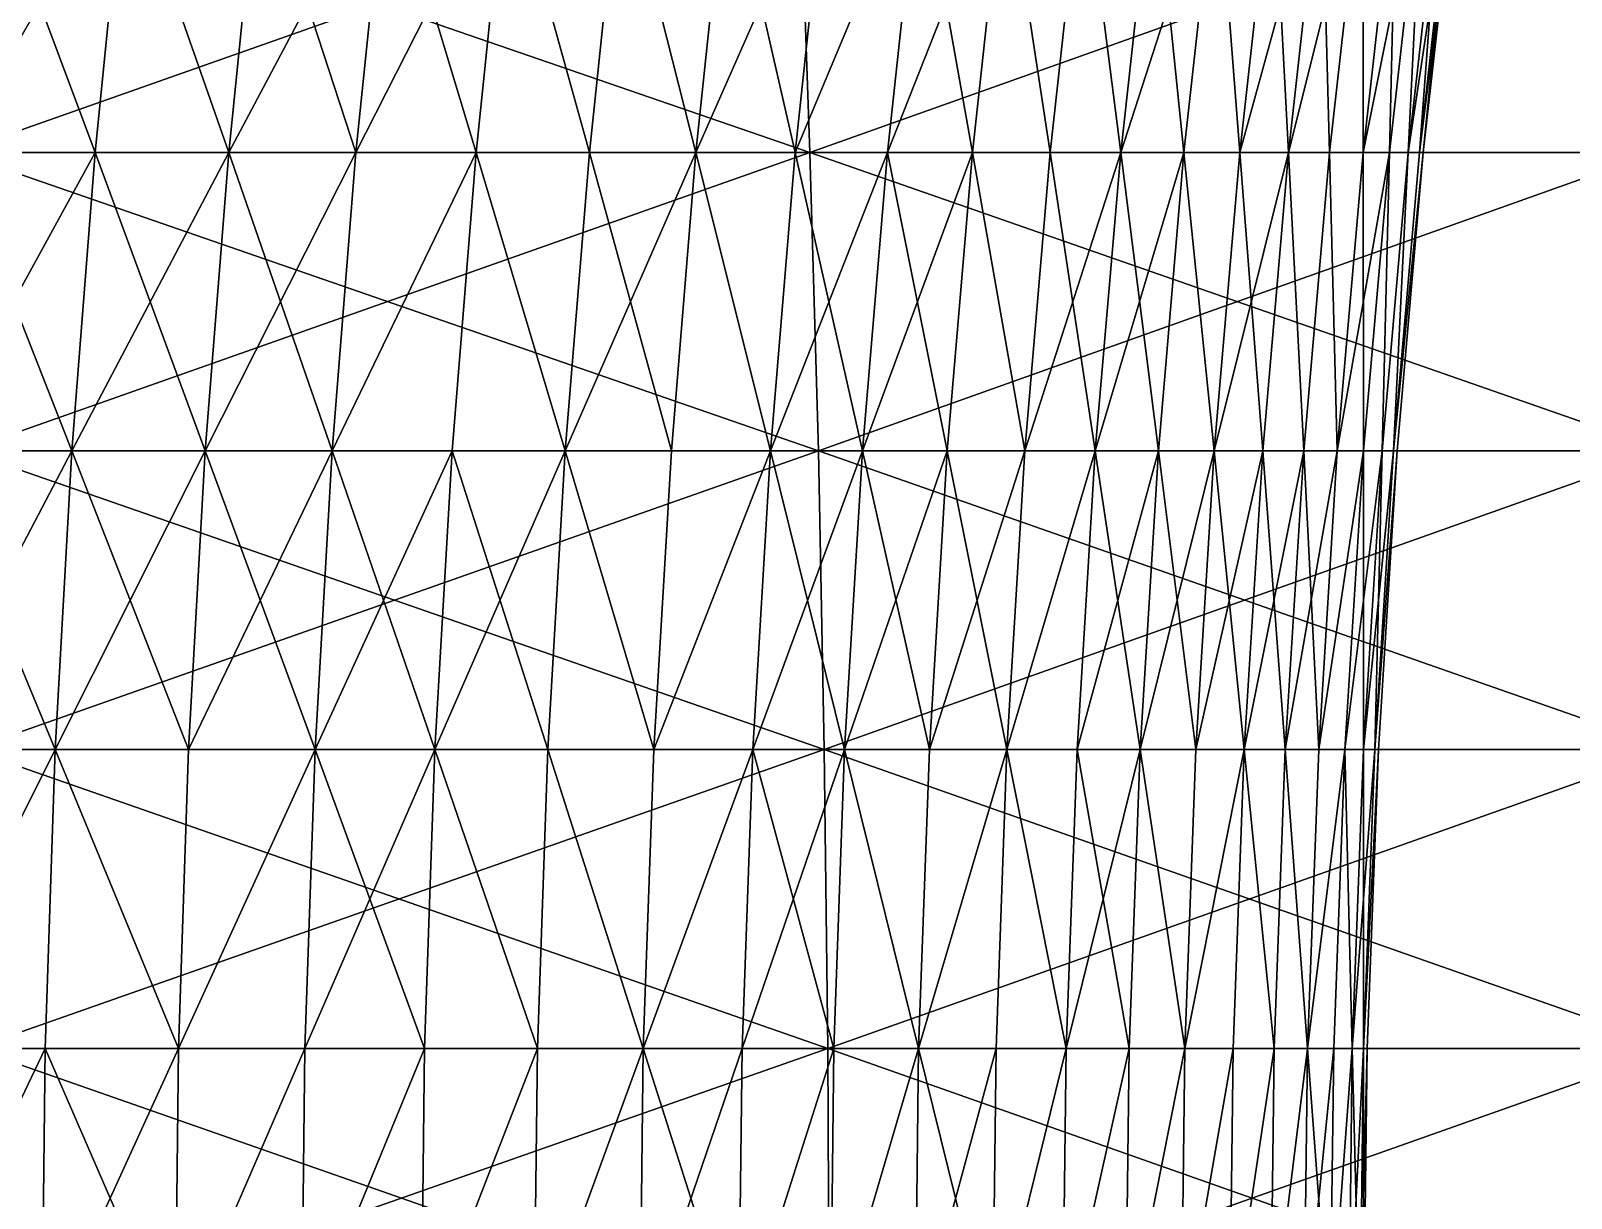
# Model space of a CAD drawing. Header units: millimetres. Extents: x -3250 to 6200, y -3250 to 3250.
# Drawn here: x 4511.2 to 4613.8, y 10 to 87.8 of the extents above; entities that cross this region are included whole.
import ezdxf

# ---------------------------------------------------------------- set-up
doc = ezdxf.new("R2010")
doc.units = ezdxf.units.MM
doc.header["$MEASUREMENT"] = 0
doc.layers.add('MESH_3D', color=2, linetype='CONTINUOUS')

msp = doc.modelspace()

# ---------------------------------------------------------------- linework, layer by layer
at = {"layer": 'MESH_3D'}
for points in [[(4505.58, 99.47, 512.56), (4562.39, 99.47, 530.86), (4563.1, 79.65, 528.74)], [(4505.58, 99.47, 512.56), (4563.1, 79.65, 528.74), (4506.24, 79.65, 510.42)], [(4562.39, 99.47, 26169.14), (4505.58, 99.47, 26187.44), (4506.24, 79.65, 26189.58)], [(4506.07, 79.65, 2415.5), (4515.44, 79.65, 2433.22), (4517.42, 99.47, 2432.2)], [(4506.07, 79.65, 2415.5), (4517.42, 99.47, 2432.2), (4508.03, 99.47, 2414.43)], [(4515.44, 79.65, 24266.78), (4506.07, 79.65, 24284.5), (4508.03, 99.47, 24285.57)], [(4562.39, 99.47, 26169.14), (4506.24, 79.65, 26189.58), (4563.1, 79.65, 26171.26)], [(4515.44, 79.65, 24266.78), (4508.03, 99.47, 24285.57), (4517.42, 99.47, 24267.8)], [(4515.44, 79.65, 2433.22), (4524.36, 79.65, 2451.17), (4517.42, 99.47, 2432.2)], [(4524.36, 79.65, 24248.83), (4515.44, 79.65, 24266.78), (4517.42, 99.47, 24267.8)], [(4517.42, 99.47, 2432.2), (4524.36, 79.65, 2451.17), (4526.37, 99.47, 2450.2)], [(4524.36, 79.65, 24248.83), (4517.42, 99.47, 24267.8), (4526.37, 99.47, 24249.8)], [(4524.36, 79.65, 2451.17), (4534.86, 99.47, 2468.42), (4526.37, 99.47, 2450.2)], [(4524.36, 79.65, 2451.17), (4532.83, 79.65, 2469.34), (4534.86, 99.47, 2468.42)], [(4532.83, 79.65, 24230.66), (4524.36, 79.65, 24248.83), (4526.37, 99.47, 24249.8)], [(4532.83, 79.65, 24230.66), (4526.37, 99.47, 24249.8), (4534.86, 99.47, 24231.58)], [(4532.83, 79.65, 2469.34), (4540.84, 79.65, 2487.71), (4542.9, 99.47, 2486.84)], [(4532.83, 79.65, 2469.34), (4542.9, 99.47, 2486.84), (4534.86, 99.47, 2468.42)], [(4540.84, 79.65, 24212.29), (4532.83, 79.65, 24230.66), (4534.86, 99.47, 24231.58)], [(4540.84, 79.65, 24212.29), (4534.86, 99.47, 24231.58), (4542.9, 99.47, 24213.16)], [(4540.84, 79.65, 2487.71), (4548.4, 79.65, 2506.27), (4542.9, 99.47, 2486.84)], [(4548.4, 79.65, 24193.73), (4540.84, 79.65, 24212.29), (4542.9, 99.47, 24213.16)], [(4542.9, 99.47, 2486.84), (4548.4, 79.65, 2506.27), (4550.48, 99.47, 2505.46)], [(4548.4, 79.65, 24193.73), (4542.9, 99.47, 24213.16), (4550.48, 99.47, 24194.54)], [(4548.4, 79.65, 2506.27), (4555.49, 79.65, 2525.02), (4550.48, 99.47, 2505.46)], [(4555.49, 79.65, 24174.98), (4548.4, 79.65, 24193.73), (4550.48, 99.47, 24194.54)], [(4550.48, 99.47, 2505.46), (4555.49, 79.65, 2525.02), (4557.59, 99.47, 2524.26)], [(4555.49, 79.65, 24174.98), (4550.48, 99.47, 24194.54), (4557.59, 99.47, 24175.74)], [(4555.49, 79.65, 2525.02), (4564.23, 99.47, 2543.23), (4557.59, 99.47, 2524.26)], [(4555.49, 79.65, 2525.02), (4562.11, 79.65, 2543.94), (4564.23, 99.47, 2543.23)], [(4562.11, 79.65, 24156.06), (4555.49, 79.65, 24174.98), (4557.59, 99.47, 24175.74)], [(4562.11, 79.65, 24156.06), (4557.59, 99.47, 24175.74), (4564.23, 99.47, 24156.77)], [(4562.11, 79.65, 2543.94), (4570.39, 99.47, 2562.37), (4564.23, 99.47, 2543.23)], [(4562.11, 79.65, 2543.94), (4568.26, 79.65, 2563.02), (4570.39, 99.47, 2562.37)], [(4570.39, 99.47, 24137.63), (4562.11, 79.65, 24156.06), (4564.23, 99.47, 24156.77)], [(4568.26, 79.65, 24136.98), (4562.11, 79.65, 24156.06), (4570.39, 99.47, 24137.63)], [(4562.39, 99.47, 530.86), (4618.72, 99.47, 550.57), (4563.1, 79.65, 528.74)], [(4618.72, 99.47, 26149.43), (4562.39, 99.47, 26169.14), (4563.1, 79.65, 26171.26)], [(4563.1, 79.65, 528.74), (4618.72, 99.47, 550.57), (4619.49, 79.65, 548.47)], [(4618.72, 99.47, 26149.43), (4563.1, 79.65, 26171.26), (4619.49, 79.65, 26151.53)], [(4568.26, 79.65, 2563.02), (4576.08, 99.47, 2581.65), (4570.39, 99.47, 2562.37)], [(4568.26, 79.65, 2563.02), (4573.93, 79.65, 2582.25), (4576.08, 99.47, 2581.65)], [(4573.93, 79.65, 24117.75), (4568.26, 79.65, 24136.98), (4570.39, 99.47, 24137.63)], [(4573.93, 79.65, 24117.75), (4570.39, 99.47, 24137.63), (4576.08, 99.47, 24118.35)], [(4573.93, 79.65, 2582.25), (4579.11, 79.65, 2601.61), (4576.08, 99.47, 2581.65)], [(4579.11, 79.65, 24098.39), (4573.93, 79.65, 24117.75), (4576.08, 99.47, 24118.35)], [(4576.08, 99.47, 2581.65), (4579.11, 79.65, 2601.61), (4581.28, 99.47, 2601.06)], [(4579.11, 79.65, 24098.39), (4576.08, 99.47, 24118.35), (4581.28, 99.47, 24098.94)], [(4579.11, 79.65, 2601.61), (4583.82, 79.65, 2621.1), (4581.28, 99.47, 2601.06)], [(4583.82, 79.65, 24078.9), (4579.11, 79.65, 24098.39), (4581.28, 99.47, 24098.94)], [(4581.28, 99.47, 2601.06), (4583.82, 79.65, 2621.1), (4586, 99.47, 2620.6)], [(4583.82, 79.65, 24078.9), (4581.28, 99.47, 24098.94), (4586, 99.47, 24079.4)], [(4583.82, 79.65, 2621.1), (4590.22, 99.47, 2640.25), (4586, 99.47, 2620.6)], [(4583.82, 79.65, 2621.1), (4588.03, 79.65, 2640.7), (4590.22, 99.47, 2640.25)], [(4588.03, 79.65, 24059.3), (4583.82, 79.65, 24078.9), (4586, 99.47, 24079.4)], [(4588.03, 79.65, 24059.3), (4586, 99.47, 24079.4), (4590.22, 99.47, 24059.75)], [(4588.03, 79.65, 2640.7), (4591.76, 79.65, 2660.39), (4590.22, 99.47, 2640.25)], [(4591.76, 79.65, 24039.61), (4588.03, 79.65, 24059.3), (4590.22, 99.47, 24059.75)], [(4590.22, 99.47, 2640.25), (4591.76, 79.65, 2660.39), (4593.96, 99.47, 2660)], [(4591.76, 79.65, 24039.61), (4590.22, 99.47, 24059.75), (4593.96, 99.47, 24040)], [(4591.76, 79.65, 2660.39), (4595, 79.65, 2680.17), (4597.2, 99.47, 2679.84)], [(4591.76, 79.65, 2660.39), (4597.2, 99.47, 2679.84), (4593.96, 99.47, 2660)], [(4595, 79.65, 24019.83), (4591.76, 79.65, 24039.61), (4593.96, 99.47, 24040)], [(4595, 79.65, 24019.83), (4593.96, 99.47, 24040), (4597.2, 99.47, 24020.16)], [(4595, 79.65, 2680.17), (4599.95, 99.47, 2699.75), (4597.2, 99.47, 2679.84)], [(4595, 79.65, 2680.17), (4597.74, 79.65, 2700.03), (4599.95, 99.47, 2699.75)], [(4597.74, 79.65, 23999.97), (4595, 79.65, 24019.83), (4597.2, 99.47, 24020.16)], [(4597.74, 79.65, 23999.97), (4597.2, 99.47, 24020.16), (4599.95, 99.47, 24000.25)], [(4597.74, 79.65, 2700.03), (4599.98, 79.65, 2719.95), (4599.95, 99.47, 2699.75)], [(4599.98, 79.65, 23980.05), (4597.74, 79.65, 23999.97), (4599.95, 99.47, 24000.25)], [(4599.95, 99.47, 2699.75), (4599.98, 79.65, 2719.95), (4602.2, 99.47, 2719.73)], [(4599.98, 79.65, 23980.05), (4599.95, 99.47, 24000.25), (4602.2, 99.47, 23980.27)], [(4599.98, 79.65, 2719.95), (4603.95, 99.47, 2739.75), (4602.2, 99.47, 2719.73)], [(4599.98, 79.65, 2719.95), (4601.73, 79.65, 2739.92), (4603.95, 99.47, 2739.75)], [(4601.73, 79.65, 23960.08), (4599.98, 79.65, 23980.05), (4602.2, 99.47, 23980.27)], [(4601.73, 79.65, 2739.92), (4602.98, 79.65, 2759.93), (4603.95, 99.47, 2739.75)], [(4601.73, 79.65, 23960.08), (4602.2, 99.47, 23980.27), (4603.95, 99.47, 23960.25)], [(4602.98, 79.65, 23940.07), (4601.73, 79.65, 23960.08), (4603.95, 99.47, 23960.25)], [(4602.98, 79.65, 2759.93), (4605.96, 99.47, 2779.9), (4605.21, 99.47, 2759.81)], [(4602.98, 79.65, 2759.93), (4603.73, 79.65, 2779.96), (4605.96, 99.47, 2779.9)], [(4603.95, 99.47, 2739.75), (4602.98, 79.65, 2759.93), (4605.21, 99.47, 2759.81)], [(4602.98, 79.65, 23940.07), (4603.95, 99.47, 23960.25), (4605.21, 99.47, 23940.19)], [(4603.73, 79.65, 23920.04), (4602.98, 79.65, 23940.07), (4605.21, 99.47, 23940.19)], [(4603.73, 79.65, 2779.96), (4603.98, 79.65, 2800), (4605.96, 99.47, 2779.9)], [(4603.73, 79.65, 23920.04), (4605.21, 99.47, 23940.19), (4605.96, 99.47, 23920.1)], [(4603.73, 79.65, 23920.04), (4605.96, 99.47, 23920.1), (4606.21, 99.47, 23900)], [(4603.73, 79.65, 23920.04), (4606.21, 99.47, 23900), (4603.98, 79.65, 23900)], [(4605.96, 99.47, 2779.9), (4603.98, 79.65, 2800), (4606.21, 99.47, 2800)], [(4606.21, 99.47, 23900), (4606.21, 99.47, 2800), (4603.98, 79.65, 2800)], [(4603.98, 79.65, 23900), (4606.21, 99.47, 23900), (4603.98, 79.65, 2800)], [(4504.54, 59.78, 2416.33), (4515.44, 79.65, 2433.22), (4506.07, 79.65, 2415.5)], [(4504.54, 59.78, 2416.33), (4513.89, 59.78, 2434.01), (4515.44, 79.65, 2433.22)], [(4513.89, 59.78, 24265.99), (4504.54, 59.78, 24283.67), (4506.07, 79.65, 24284.5)], [(4513.89, 59.78, 24265.99), (4506.07, 79.65, 24284.5), (4515.44, 79.65, 24266.78)], [(4506.24, 79.65, 510.42), (4563.66, 59.78, 527.09), (4506.75, 59.78, 508.76)], [(4506.24, 79.65, 510.42), (4563.1, 79.65, 528.74), (4563.66, 59.78, 527.09)], [(4563.1, 79.65, 26171.26), (4506.24, 79.65, 26189.58), (4506.75, 59.78, 26191.24)], [(4563.1, 79.65, 26171.26), (4506.75, 59.78, 26191.24), (4563.66, 59.78, 26172.91)], [(4513.89, 59.78, 2434.01), (4524.36, 79.65, 2451.17), (4515.44, 79.65, 2433.22)], [(4513.89, 59.78, 2434.01), (4522.79, 59.78, 2451.92), (4524.36, 79.65, 2451.17)], [(4522.79, 59.78, 24248.08), (4513.89, 59.78, 24265.99), (4515.44, 79.65, 24266.78)], [(4522.79, 59.78, 24248.08), (4515.44, 79.65, 24266.78), (4524.36, 79.65, 24248.83)], [(4522.79, 59.78, 2451.92), (4531.24, 59.78, 2470.05), (4532.83, 79.65, 2469.34)], [(4522.79, 59.78, 2451.92), (4532.83, 79.65, 2469.34), (4524.36, 79.65, 2451.17)], [(4531.24, 59.78, 24229.95), (4522.79, 59.78, 24248.08), (4524.36, 79.65, 24248.83)], [(4531.24, 59.78, 24229.95), (4524.36, 79.65, 24248.83), (4532.83, 79.65, 24230.66)], [(4531.24, 59.78, 2470.05), (4539.24, 59.78, 2488.38), (4540.84, 79.65, 2487.71)], [(4531.24, 59.78, 2470.05), (4540.84, 79.65, 2487.71), (4532.83, 79.65, 2469.34)], [(4540.84, 79.65, 24212.29), (4531.24, 59.78, 24229.95), (4532.83, 79.65, 24230.66)], [(4539.24, 59.78, 24211.62), (4531.24, 59.78, 24229.95), (4540.84, 79.65, 24212.29)], [(4539.24, 59.78, 2488.38), (4546.78, 59.78, 2506.91), (4540.84, 79.65, 2487.71)], [(4546.78, 59.78, 24193.09), (4539.24, 59.78, 24211.62), (4540.84, 79.65, 24212.29)], [(4540.84, 79.65, 2487.71), (4546.78, 59.78, 2506.91), (4548.4, 79.65, 2506.27)], [(4546.78, 59.78, 24193.09), (4540.84, 79.65, 24212.29), (4548.4, 79.65, 24193.73)], [(4546.78, 59.78, 2506.91), (4553.86, 59.78, 2525.62), (4555.49, 79.65, 2525.02)], [(4546.78, 59.78, 2506.91), (4555.49, 79.65, 2525.02), (4548.4, 79.65, 2506.27)], [(4553.86, 59.78, 24174.38), (4546.78, 59.78, 24193.09), (4548.4, 79.65, 24193.73)], [(4553.86, 59.78, 24174.38), (4548.4, 79.65, 24193.73), (4555.49, 79.65, 24174.98)], [(4553.86, 59.78, 2525.62), (4560.46, 59.78, 2544.5), (4555.49, 79.65, 2525.02)], [(4560.46, 59.78, 24155.5), (4553.86, 59.78, 24174.38), (4555.49, 79.65, 24174.98)], [(4555.49, 79.65, 2525.02), (4560.46, 59.78, 2544.5), (4562.11, 79.65, 2543.94)], [(4560.46, 59.78, 24155.5), (4555.49, 79.65, 24174.98), (4562.11, 79.65, 24156.06)], [(4560.46, 59.78, 2544.5), (4566.6, 59.78, 2563.54), (4568.26, 79.65, 2563.02)], [(4560.46, 59.78, 2544.5), (4568.26, 79.65, 2563.02), (4562.11, 79.65, 2543.94)], [(4566.6, 59.78, 24136.46), (4560.46, 59.78, 24155.5), (4562.11, 79.65, 24156.06)], [(4566.6, 59.78, 24136.46), (4562.11, 79.65, 24156.06), (4568.26, 79.65, 24136.98)], [(4563.1, 79.65, 528.74), (4619.49, 79.65, 548.47), (4620.08, 59.78, 546.84)], [(4563.1, 79.65, 528.74), (4620.08, 59.78, 546.84), (4563.66, 59.78, 527.09)], [(4619.49, 79.65, 26151.53), (4563.1, 79.65, 26171.26), (4563.66, 59.78, 26172.91)], [(4619.49, 79.65, 26151.53), (4563.66, 59.78, 26172.91), (4620.08, 59.78, 26153.16)], [(4566.6, 59.78, 2563.54), (4573.93, 79.65, 2582.25), (4568.26, 79.65, 2563.02)], [(4566.6, 59.78, 2563.54), (4572.25, 59.78, 2582.72), (4573.93, 79.65, 2582.25)], [(4572.25, 59.78, 24117.28), (4566.6, 59.78, 24136.46), (4568.26, 79.65, 24136.98)], [(4572.25, 59.78, 24117.28), (4568.26, 79.65, 24136.98), (4573.93, 79.65, 24117.75)], [(4572.25, 59.78, 2582.72), (4577.43, 59.78, 2602.04), (4573.93, 79.65, 2582.25)], [(4577.43, 59.78, 24097.96), (4572.25, 59.78, 24117.28), (4573.93, 79.65, 24117.75)], [(4573.93, 79.65, 2582.25), (4577.43, 59.78, 2602.04), (4579.11, 79.65, 2601.61)], [(4577.43, 59.78, 24097.96), (4573.93, 79.65, 24117.75), (4579.11, 79.65, 24098.39)], [(4577.43, 59.78, 2602.04), (4582.12, 59.78, 2621.49), (4579.11, 79.65, 2601.61)], [(4583.82, 79.65, 24078.9), (4577.43, 59.78, 24097.96), (4579.11, 79.65, 24098.39)], [(4582.12, 59.78, 24078.51), (4577.43, 59.78, 24097.96), (4583.82, 79.65, 24078.9)], [(4579.11, 79.65, 2601.61), (4582.12, 59.78, 2621.49), (4583.82, 79.65, 2621.1)], [(4582.12, 59.78, 2621.49), (4586.33, 59.78, 2641.04), (4588.03, 79.65, 2640.7)], [(4582.12, 59.78, 2621.49), (4588.03, 79.65, 2640.7), (4583.82, 79.65, 2621.1)], [(4586.33, 59.78, 24058.96), (4582.12, 59.78, 24078.51), (4583.82, 79.65, 24078.9)], [(4586.33, 59.78, 24058.96), (4583.82, 79.65, 24078.9), (4588.03, 79.65, 24059.3)], [(4586.33, 59.78, 2641.04), (4590.05, 59.78, 2660.69), (4588.03, 79.65, 2640.7)], [(4590.05, 59.78, 24039.31), (4586.33, 59.78, 24058.96), (4588.03, 79.65, 24059.3)], [(4588.03, 79.65, 2640.7), (4590.05, 59.78, 2660.69), (4591.76, 79.65, 2660.39)], [(4590.05, 59.78, 24039.31), (4588.03, 79.65, 24059.3), (4591.76, 79.65, 24039.61)], [(4590.05, 59.78, 2660.69), (4593.28, 59.78, 2680.43), (4591.76, 79.65, 2660.39)], [(4595, 79.65, 24019.83), (4590.05, 59.78, 24039.31), (4591.76, 79.65, 24039.61)], [(4593.28, 59.78, 24019.57), (4590.05, 59.78, 24039.31), (4595, 79.65, 24019.83)], [(4591.76, 79.65, 2660.39), (4593.28, 59.78, 2680.43), (4595, 79.65, 2680.17)], [(4593.28, 59.78, 2680.43), (4596.01, 59.78, 2700.25), (4595, 79.65, 2680.17)], [(4596.01, 59.78, 23999.75), (4593.28, 59.78, 24019.57), (4595, 79.65, 24019.83)], [(4595, 79.65, 2680.17), (4596.01, 59.78, 2700.25), (4597.74, 79.65, 2700.03)], [(4596.01, 59.78, 23999.75), (4595, 79.65, 24019.83), (4597.74, 79.65, 23999.97)], [(4596.01, 59.78, 2700.25), (4598.25, 59.78, 2720.12), (4597.74, 79.65, 2700.03)], [(4598.25, 59.78, 23979.88), (4596.01, 59.78, 23999.75), (4597.74, 79.65, 23999.97)], [(4597.74, 79.65, 2700.03), (4598.25, 59.78, 2720.12), (4599.98, 79.65, 2719.95)], [(4598.25, 59.78, 23979.88), (4597.74, 79.65, 23999.97), (4599.98, 79.65, 23980.05)], [(4598.25, 59.78, 2720.12), (4601.73, 79.65, 2739.92), (4599.98, 79.65, 2719.95)], [(4598.25, 59.78, 2720.12), (4599.99, 59.78, 2740.05), (4601.73, 79.65, 2739.92)], [(4599.99, 59.78, 23959.95), (4598.25, 59.78, 23979.88), (4599.98, 79.65, 23980.05)], [(4599.99, 59.78, 23959.95), (4599.98, 79.65, 23980.05), (4601.73, 79.65, 23960.08)], [(4599.99, 59.78, 2740.05), (4601.24, 59.78, 2760.01), (4601.73, 79.65, 2739.92)], [(4601.24, 59.78, 23939.99), (4599.99, 59.78, 23959.95), (4601.73, 79.65, 23960.08)], [(4601.24, 59.78, 2760.01), (4601.99, 59.78, 2780), (4602.98, 79.65, 2759.93)], [(4601.73, 79.65, 2739.92), (4601.24, 59.78, 2760.01), (4602.98, 79.65, 2759.93)], [(4601.24, 59.78, 23939.99), (4601.73, 79.65, 23960.08), (4602.98, 79.65, 23940.07)], [(4601.99, 59.78, 23920), (4601.24, 59.78, 23939.99), (4602.98, 79.65, 23940.07)], [(4601.99, 59.78, 2780), (4603.98, 79.65, 2800), (4603.73, 79.65, 2779.96)], [(4601.99, 59.78, 2780), (4602.24, 59.78, 2800), (4603.98, 79.65, 2800)], [(4602.98, 79.65, 2759.93), (4601.99, 59.78, 2780), (4603.73, 79.65, 2779.96)], [(4601.99, 59.78, 23920), (4602.98, 79.65, 23940.07), (4603.73, 79.65, 23920.04)], [(4601.99, 59.78, 23920), (4603.73, 79.65, 23920.04), (4603.98, 79.65, 23900)], [(4601.99, 59.78, 23920), (4603.98, 79.65, 23900), (4602.24, 59.78, 23900)], [(4603.98, 79.65, 23900), (4603.98, 79.65, 2800), (4602.24, 59.78, 2800)], [(4602.24, 59.78, 23900), (4603.98, 79.65, 23900), (4602.24, 59.78, 2800)], [(4503.45, 39.88, 2416.92), (4513.89, 59.78, 2434.01), (4504.54, 59.78, 2416.33)], [(4503.45, 39.88, 2416.92), (4512.78, 39.88, 2434.58), (4513.89, 59.78, 2434.01)], [(4512.78, 39.88, 24265.42), (4503.45, 39.88, 24283.08), (4504.54, 59.78, 24283.67)], [(4512.78, 39.88, 24265.42), (4504.54, 59.78, 24283.67), (4513.89, 59.78, 24265.99)], [(4506.75, 59.78, 508.76), (4563.66, 59.78, 527.09), (4507.12, 39.88, 507.58)], [(4564.05, 39.88, 26174.08), (4506.75, 59.78, 26191.24), (4507.12, 39.88, 26192.42)], [(4563.66, 59.78, 26172.91), (4506.75, 59.78, 26191.24), (4564.05, 39.88, 26174.08)], [(4507.12, 39.88, 507.58), (4563.66, 59.78, 527.09), (4564.05, 39.88, 525.92)], [(4512.78, 39.88, 2434.58), (4522.79, 59.78, 2451.92), (4513.89, 59.78, 2434.01)], [(4512.78, 39.88, 2434.58), (4521.67, 39.88, 2452.46), (4522.79, 59.78, 2451.92)], [(4521.67, 39.88, 24247.54), (4512.78, 39.88, 24265.42), (4513.89, 59.78, 24265.99)], [(4521.67, 39.88, 24247.54), (4513.89, 59.78, 24265.99), (4522.79, 59.78, 24248.08)], [(4521.67, 39.88, 2452.46), (4530.11, 39.88, 2470.56), (4531.24, 59.78, 2470.05)], [(4521.67, 39.88, 2452.46), (4531.24, 59.78, 2470.05), (4522.79, 59.78, 2451.92)], [(4530.11, 39.88, 24229.44), (4521.67, 39.88, 24247.54), (4522.79, 59.78, 24248.08)], [(4530.11, 39.88, 24229.44), (4522.79, 59.78, 24248.08), (4531.24, 59.78, 24229.95)], [(4530.11, 39.88, 2470.56), (4538.1, 39.88, 2488.87), (4539.24, 59.78, 2488.38)], [(4530.11, 39.88, 2470.56), (4539.24, 59.78, 2488.38), (4531.24, 59.78, 2470.05)], [(4538.1, 39.88, 24211.13), (4530.11, 39.88, 24229.44), (4531.24, 59.78, 24229.95)], [(4538.1, 39.88, 24211.13), (4531.24, 59.78, 24229.95), (4539.24, 59.78, 24211.62)], [(4538.1, 39.88, 2488.87), (4546.78, 59.78, 2506.91), (4539.24, 59.78, 2488.38)], [(4538.1, 39.88, 2488.87), (4545.62, 39.88, 2507.36), (4546.78, 59.78, 2506.91)], [(4545.62, 39.88, 24192.64), (4538.1, 39.88, 24211.13), (4539.24, 59.78, 24211.62)], [(4545.62, 39.88, 24192.64), (4539.24, 59.78, 24211.62), (4546.78, 59.78, 24193.09)], [(4545.62, 39.88, 2507.36), (4552.69, 39.88, 2526.04), (4546.78, 59.78, 2506.91)], [(4552.69, 39.88, 24173.96), (4545.62, 39.88, 24192.64), (4546.78, 59.78, 24193.09)], [(4546.78, 59.78, 2506.91), (4552.69, 39.88, 2526.04), (4553.86, 59.78, 2525.62)], [(4552.69, 39.88, 24173.96), (4546.78, 59.78, 24193.09), (4553.86, 59.78, 24174.38)], [(4552.69, 39.88, 2526.04), (4559.28, 39.88, 2544.89), (4560.46, 59.78, 2544.5)], [(4552.69, 39.88, 2526.04), (4560.46, 59.78, 2544.5), (4553.86, 59.78, 2525.62)], [(4560.46, 59.78, 24155.5), (4552.69, 39.88, 24173.96), (4553.86, 59.78, 24174.38)], [(4559.28, 39.88, 24155.11), (4552.69, 39.88, 24173.96), (4560.46, 59.78, 24155.5)], [(4559.28, 39.88, 2544.89), (4566.6, 59.78, 2563.54), (4560.46, 59.78, 2544.5)], [(4559.28, 39.88, 2544.89), (4565.41, 39.88, 2563.9), (4566.6, 59.78, 2563.54)], [(4565.41, 39.88, 24136.1), (4559.28, 39.88, 24155.11), (4560.46, 59.78, 24155.5)], [(4565.41, 39.88, 24136.1), (4560.46, 59.78, 24155.5), (4566.6, 59.78, 24136.46)], [(4563.66, 59.78, 527.09), (4620.08, 59.78, 546.84), (4620.51, 39.88, 545.67)], [(4563.66, 59.78, 527.09), (4620.51, 39.88, 545.67), (4564.05, 39.88, 525.92)], [(4620.08, 59.78, 26153.16), (4563.66, 59.78, 26172.91), (4564.05, 39.88, 26174.08)], [(4620.08, 59.78, 26153.16), (4564.05, 39.88, 26174.08), (4620.51, 39.88, 26154.33)], [(4565.41, 39.88, 2563.9), (4572.25, 59.78, 2582.72), (4566.6, 59.78, 2563.54)], [(4565.41, 39.88, 2563.9), (4571.06, 39.88, 2583.06), (4572.25, 59.78, 2582.72)], [(4571.06, 39.88, 24116.94), (4565.41, 39.88, 24136.1), (4566.6, 59.78, 24136.46)], [(4571.06, 39.88, 24116.94), (4566.6, 59.78, 24136.46), (4572.25, 59.78, 24117.28)], [(4571.06, 39.88, 2583.06), (4576.23, 39.88, 2602.35), (4577.43, 59.78, 2602.04)], [(4571.06, 39.88, 2583.06), (4577.43, 59.78, 2602.04), (4572.25, 59.78, 2582.72)], [(4576.23, 39.88, 24097.65), (4571.06, 39.88, 24116.94), (4572.25, 59.78, 24117.28)], [(4576.23, 39.88, 24097.65), (4572.25, 59.78, 24117.28), (4577.43, 59.78, 24097.96)], [(4576.23, 39.88, 2602.35), (4582.12, 59.78, 2621.49), (4577.43, 59.78, 2602.04)], [(4576.23, 39.88, 2602.35), (4580.91, 39.88, 2621.76), (4582.12, 59.78, 2621.49)], [(4582.12, 59.78, 24078.51), (4576.23, 39.88, 24097.65), (4577.43, 59.78, 24097.96)], [(4580.91, 39.88, 24078.24), (4576.23, 39.88, 24097.65), (4582.12, 59.78, 24078.51)], [(4580.91, 39.88, 2621.76), (4585.11, 39.88, 2641.29), (4586.33, 59.78, 2641.04)], [(4580.91, 39.88, 2621.76), (4586.33, 59.78, 2641.04), (4582.12, 59.78, 2621.49)], [(4585.11, 39.88, 24058.71), (4580.91, 39.88, 24078.24), (4582.12, 59.78, 24078.51)], [(4585.11, 39.88, 24058.71), (4582.12, 59.78, 24078.51), (4586.33, 59.78, 24058.96)], [(4585.11, 39.88, 2641.29), (4590.05, 59.78, 2660.69), (4586.33, 59.78, 2641.04)], [(4585.11, 39.88, 2641.29), (4588.83, 39.88, 2660.91), (4590.05, 59.78, 2660.69)], [(4588.83, 39.88, 24039.09), (4585.11, 39.88, 24058.71), (4586.33, 59.78, 24058.96)], [(4588.83, 39.88, 24039.09), (4586.33, 59.78, 24058.96), (4590.05, 59.78, 24039.31)], [(4588.83, 39.88, 2660.91), (4592.05, 39.88, 2680.62), (4593.28, 59.78, 2680.43)], [(4588.83, 39.88, 2660.91), (4593.28, 59.78, 2680.43), (4590.05, 59.78, 2660.69)], [(4592.05, 39.88, 24019.38), (4588.83, 39.88, 24039.09), (4590.05, 59.78, 24039.31)], [(4592.05, 39.88, 24019.38), (4590.05, 59.78, 24039.31), (4593.28, 59.78, 24019.57)], [(4592.05, 39.88, 2680.62), (4594.78, 39.88, 2700.4), (4596.01, 59.78, 2700.25)], [(4592.05, 39.88, 2680.62), (4596.01, 59.78, 2700.25), (4593.28, 59.78, 2680.43)], [(4594.78, 39.88, 23999.6), (4592.05, 39.88, 24019.38), (4593.28, 59.78, 24019.57)], [(4594.78, 39.88, 23999.6), (4593.28, 59.78, 24019.57), (4596.01, 59.78, 23999.75)], [(4594.78, 39.88, 2700.4), (4598.25, 59.78, 2720.12), (4596.01, 59.78, 2700.25)], [(4594.78, 39.88, 2700.4), (4597.01, 39.88, 2720.25), (4598.25, 59.78, 2720.12)], [(4597.01, 39.88, 23979.75), (4594.78, 39.88, 23999.6), (4596.01, 59.78, 23999.75)], [(4597.01, 39.88, 23979.75), (4596.01, 59.78, 23999.75), (4598.25, 59.78, 23979.88)], [(4597.01, 39.88, 2720.25), (4599.99, 59.78, 2740.05), (4598.25, 59.78, 2720.12)], [(4597.01, 39.88, 2720.25), (4598.75, 39.88, 2740.14), (4599.99, 59.78, 2740.05)], [(4599.99, 59.78, 23959.95), (4597.01, 39.88, 23979.75), (4598.25, 59.78, 23979.88)], [(4598.75, 39.88, 23959.86), (4597.01, 39.88, 23979.75), (4599.99, 59.78, 23959.95)], [(4598.75, 39.88, 2740.14), (4600, 39.88, 2760.07), (4601.24, 59.78, 2760.01)], [(4598.75, 39.88, 2740.14), (4601.24, 59.78, 2760.01), (4599.99, 59.78, 2740.05)], [(4600, 39.88, 23939.93), (4598.75, 39.88, 23959.86), (4599.99, 59.78, 23959.95)], [(4600, 39.88, 23939.93), (4599.99, 59.78, 23959.95), (4601.24, 59.78, 23939.99)], [(4600, 39.88, 2760.07), (4601.99, 59.78, 2780), (4601.24, 59.78, 2760.01)], [(4600, 39.88, 2760.07), (4600.75, 39.88, 2780.03), (4601.99, 59.78, 2780)], [(4600.75, 39.88, 23919.97), (4600, 39.88, 23939.93), (4601.24, 59.78, 23939.99)], [(4600.75, 39.88, 2780.03), (4602.24, 59.78, 2800), (4601.99, 59.78, 2780)], [(4600.75, 39.88, 2780.03), (4600.99, 39.88, 2800), (4602.24, 59.78, 2800)], [(4600.75, 39.88, 23919.97), (4601.24, 59.78, 23939.99), (4601.99, 59.78, 23920)], [(4600.75, 39.88, 23919.97), (4601.99, 59.78, 23920), (4602.24, 59.78, 23900)], [(4600.75, 39.88, 23919.97), (4602.24, 59.78, 23900), (4600.99, 39.88, 23900)], [(4600.99, 39.88, 23900), (4602.24, 59.78, 2800), (4600.99, 39.88, 2800)], [(4600.99, 39.88, 23900), (4602.24, 59.78, 23900), (4602.24, 59.78, 2800)], [(4502.8, 19.94, 2417.28), (4512.78, 39.88, 2434.58), (4503.45, 39.88, 2416.92)], [(4502.8, 19.94, 2417.28), (4512.12, 19.94, 2434.92), (4512.78, 39.88, 2434.58)], [(4512.78, 39.88, 24265.42), (4502.8, 19.94, 24282.72), (4503.45, 39.88, 24283.08)], [(4512.12, 19.94, 24265.08), (4502.8, 19.94, 24282.72), (4512.78, 39.88, 24265.42)], [(4507.12, 39.88, 507.58), (4564.05, 39.88, 525.92), (4507.34, 19.94, 506.86)], [(4564.29, 19.94, 26174.79), (4507.12, 39.88, 26192.42), (4507.34, 19.94, 26193.14)], [(4564.05, 39.88, 26174.08), (4507.12, 39.88, 26192.42), (4564.29, 19.94, 26174.79)], [(4507.34, 19.94, 506.86), (4564.05, 39.88, 525.92), (4564.29, 19.94, 525.21)], [(4512.12, 19.94, 2434.92), (4521, 19.94, 2452.79), (4512.78, 39.88, 2434.58)], [(4521, 19.94, 24247.21), (4512.12, 19.94, 24265.08), (4512.78, 39.88, 24265.42)], [(4512.78, 39.88, 2434.58), (4521, 19.94, 2452.79), (4521.67, 39.88, 2452.46)], [(4521, 19.94, 24247.21), (4512.78, 39.88, 24265.42), (4521.67, 39.88, 24247.54)], [(4521, 19.94, 2452.79), (4529.43, 19.94, 2470.87), (4530.11, 39.88, 2470.56)], [(4521, 19.94, 2452.79), (4530.11, 39.88, 2470.56), (4521.67, 39.88, 2452.46)], [(4530.11, 39.88, 24229.44), (4521, 19.94, 24247.21), (4521.67, 39.88, 24247.54)], [(4529.43, 19.94, 24229.13), (4521, 19.94, 24247.21), (4530.11, 39.88, 24229.44)], [(4529.43, 19.94, 2470.87), (4538.1, 39.88, 2488.87), (4530.11, 39.88, 2470.56)], [(4529.43, 19.94, 2470.87), (4537.41, 19.94, 2489.16), (4538.1, 39.88, 2488.87)], [(4537.41, 19.94, 24210.84), (4529.43, 19.94, 24229.13), (4530.11, 39.88, 24229.44)], [(4537.41, 19.94, 24210.84), (4530.11, 39.88, 24229.44), (4538.1, 39.88, 24211.13)], [(4537.41, 19.94, 2489.16), (4544.93, 19.94, 2507.64), (4538.1, 39.88, 2488.87)], [(4544.93, 19.94, 24192.36), (4537.41, 19.94, 24210.84), (4538.1, 39.88, 24211.13)], [(4538.1, 39.88, 2488.87), (4544.93, 19.94, 2507.64), (4545.62, 39.88, 2507.36)], [(4544.93, 19.94, 24192.36), (4538.1, 39.88, 24211.13), (4545.62, 39.88, 24192.64)], [(4544.93, 19.94, 2507.64), (4551.99, 19.94, 2526.3), (4545.62, 39.88, 2507.36)], [(4551.99, 19.94, 24173.7), (4544.93, 19.94, 24192.36), (4545.62, 39.88, 24192.64)], [(4545.62, 39.88, 2507.36), (4551.99, 19.94, 2526.3), (4552.69, 39.88, 2526.04)], [(4551.99, 19.94, 24173.7), (4545.62, 39.88, 24192.64), (4552.69, 39.88, 24173.96)], [(4551.99, 19.94, 2526.3), (4558.58, 19.94, 2545.13), (4559.28, 39.88, 2544.89)], [(4551.99, 19.94, 2526.3), (4559.28, 39.88, 2544.89), (4552.69, 39.88, 2526.04)], [(4559.28, 39.88, 24155.11), (4551.99, 19.94, 24173.7), (4552.69, 39.88, 24173.96)], [(4558.58, 19.94, 24154.87), (4551.99, 19.94, 24173.7), (4559.28, 39.88, 24155.11)], [(4558.58, 19.94, 2545.13), (4565.41, 39.88, 2563.9), (4559.28, 39.88, 2544.89)], [(4558.58, 19.94, 2545.13), (4564.7, 19.94, 2564.12), (4565.41, 39.88, 2563.9)], [(4564.7, 19.94, 24135.88), (4558.58, 19.94, 24154.87), (4559.28, 39.88, 24155.11)], [(4564.7, 19.94, 24135.88), (4559.28, 39.88, 24155.11), (4565.41, 39.88, 24136.1)], [(4564.05, 39.88, 525.92), (4620.76, 19.94, 544.97), (4564.29, 19.94, 525.21)], [(4564.05, 39.88, 525.92), (4620.51, 39.88, 545.67), (4620.76, 19.94, 544.97)], [(4620.51, 39.88, 26154.33), (4564.05, 39.88, 26174.08), (4564.29, 19.94, 26174.79)], [(4620.51, 39.88, 26154.33), (4564.29, 19.94, 26174.79), (4620.76, 19.94, 26155.03)], [(4564.7, 19.94, 2564.12), (4570.34, 19.94, 2583.26), (4565.41, 39.88, 2563.9)], [(4570.34, 19.94, 24116.74), (4564.7, 19.94, 24135.88), (4565.41, 39.88, 24136.1)], [(4565.41, 39.88, 2563.9), (4570.34, 19.94, 2583.26), (4571.06, 39.88, 2583.06)], [(4570.34, 19.94, 24116.74), (4565.41, 39.88, 24136.1), (4571.06, 39.88, 24116.94)], [(4570.34, 19.94, 2583.26), (4576.23, 39.88, 2602.35), (4571.06, 39.88, 2583.06)], [(4570.34, 19.94, 2583.26), (4575.5, 19.94, 2602.53), (4576.23, 39.88, 2602.35)], [(4576.23, 39.88, 24097.65), (4570.34, 19.94, 24116.74), (4571.06, 39.88, 24116.94)], [(4575.5, 19.94, 24097.47), (4570.34, 19.94, 24116.74), (4576.23, 39.88, 24097.65)], [(4575.5, 19.94, 2602.53), (4580.18, 19.94, 2621.93), (4576.23, 39.88, 2602.35)], [(4580.18, 19.94, 24078.07), (4575.5, 19.94, 24097.47), (4576.23, 39.88, 24097.65)], [(4576.23, 39.88, 2602.35), (4580.18, 19.94, 2621.93), (4580.91, 39.88, 2621.76)], [(4580.18, 19.94, 24078.07), (4576.23, 39.88, 24097.65), (4580.91, 39.88, 24078.24)], [(4580.18, 19.94, 2621.93), (4585.11, 39.88, 2641.29), (4580.91, 39.88, 2621.76)], [(4580.18, 19.94, 2621.93), (4584.38, 19.94, 2641.43), (4585.11, 39.88, 2641.29)], [(4584.38, 19.94, 24058.57), (4580.18, 19.94, 24078.07), (4580.91, 39.88, 24078.24)], [(4584.38, 19.94, 24058.57), (4580.91, 39.88, 24078.24), (4585.11, 39.88, 24058.71)], [(4584.38, 19.94, 2641.43), (4588.09, 19.94, 2661.04), (4585.11, 39.88, 2641.29)], [(4588.09, 19.94, 24038.96), (4584.38, 19.94, 24058.57), (4585.11, 39.88, 24058.71)], [(4585.11, 39.88, 2641.29), (4588.09, 19.94, 2661.04), (4588.83, 39.88, 2660.91)], [(4588.09, 19.94, 24038.96), (4585.11, 39.88, 24058.71), (4588.83, 39.88, 24039.09)], [(4588.09, 19.94, 2661.04), (4591.31, 19.94, 2680.73), (4592.05, 39.88, 2680.62)], [(4588.09, 19.94, 2661.04), (4592.05, 39.88, 2680.62), (4588.83, 39.88, 2660.91)], [(4592.05, 39.88, 24019.38), (4588.09, 19.94, 24038.96), (4588.83, 39.88, 24039.09)], [(4591.31, 19.94, 24019.27), (4588.09, 19.94, 24038.96), (4592.05, 39.88, 24019.38)], [(4591.31, 19.94, 2680.73), (4594.04, 19.94, 2700.49), (4592.05, 39.88, 2680.62)], [(4594.04, 19.94, 23999.51), (4591.31, 19.94, 24019.27), (4592.05, 39.88, 24019.38)], [(4592.05, 39.88, 2680.62), (4594.04, 19.94, 2700.49), (4594.78, 39.88, 2700.4)], [(4594.04, 19.94, 23999.51), (4592.05, 39.88, 24019.38), (4594.78, 39.88, 23999.6)], [(4594.04, 19.94, 2700.49), (4596.27, 19.94, 2720.32), (4594.78, 39.88, 2700.4)], [(4596.27, 19.94, 23979.68), (4594.04, 19.94, 23999.51), (4594.78, 39.88, 23999.6)], [(4594.78, 39.88, 2700.4), (4596.27, 19.94, 2720.32), (4597.01, 39.88, 2720.25)], [(4596.27, 19.94, 23979.68), (4594.78, 39.88, 23999.6), (4597.01, 39.88, 23979.75)], [(4596.27, 19.94, 2720.32), (4598.01, 19.94, 2740.2), (4598.75, 39.88, 2740.14)], [(4596.27, 19.94, 2720.32), (4598.75, 39.88, 2740.14), (4597.01, 39.88, 2720.25)], [(4598.75, 39.88, 23959.86), (4596.27, 19.94, 23979.68), (4597.01, 39.88, 23979.75)], [(4598.01, 19.94, 23959.8), (4596.27, 19.94, 23979.68), (4598.75, 39.88, 23959.86)], [(4598.01, 19.94, 2740.2), (4599.25, 19.94, 2760.11), (4598.75, 39.88, 2740.14)], [(4599.25, 19.94, 23939.89), (4598.01, 19.94, 23959.8), (4598.75, 39.88, 23959.86)], [(4598.75, 39.88, 2740.14), (4599.25, 19.94, 2760.11), (4600, 39.88, 2760.07)], [(4599.25, 19.94, 23939.89), (4598.75, 39.88, 23959.86), (4600, 39.88, 23939.93)], [(4599.25, 19.94, 2760.11), (4600, 19.94, 2780.05), (4600, 39.88, 2760.07)], [(4600.75, 39.88, 23919.97), (4599.25, 19.94, 23939.89), (4600, 39.88, 23939.93)], [(4600, 19.94, 23919.95), (4599.25, 19.94, 23939.89), (4600.75, 39.88, 23919.97)], [(4600, 19.94, 2780.05), (4600.99, 39.88, 2800), (4600.75, 39.88, 2780.03)], [(4600, 19.94, 2780.05), (4600.25, 19.94, 2800), (4600.99, 39.88, 2800)], [(4600, 39.88, 2760.07), (4600, 19.94, 2780.05), (4600.75, 39.88, 2780.03)], [(4600, 19.94, 23919.95), (4600.99, 39.88, 23900), (4600.25, 19.94, 23900)], [(4600, 19.94, 23919.95), (4600.75, 39.88, 23919.97), (4600.99, 39.88, 23900)], [(4600.25, 19.94, 23900), (4600.99, 39.88, 2800), (4600.25, 19.94, 2800)], [(4600.25, 19.94, 23900), (4600.99, 39.88, 23900), (4600.99, 39.88, 2800)], [(4502.58, 0, 2417.4), (4511.9, 0, 2435.03), (4512.12, 19.94, 2434.92)], [(4502.58, 0, 2417.4), (4512.12, 19.94, 2434.92), (4502.8, 19.94, 2417.28)], [(4512.12, 19.94, 24265.08), (4511.9, 0, 24264.97), (4502.58, 0, 24282.6)], [(4512.12, 19.94, 24265.08), (4502.58, 0, 24282.6), (4502.8, 19.94, 24282.72)], [(4507.34, 19.94, 506.86), (4564.29, 19.94, 525.21), (4564.37, 0, 524.97)], [(4507.34, 19.94, 506.86), (4564.37, 0, 524.97), (4507.41, 0, 506.63)], [(4564.29, 19.94, 26174.79), (4507.34, 19.94, 26193.14), (4507.41, 0, 26193.37)], [(4564.29, 19.94, 26174.79), (4507.41, 0, 26193.37), (4564.37, 0, 26175.03)], [(4511.9, 0, 2435.03), (4520.78, 0, 2452.89), (4512.12, 19.94, 2434.92)], [(4521, 19.94, 24247.21), (4520.78, 0, 24247.11), (4511.9, 0, 24264.97)], [(4521, 19.94, 24247.21), (4511.9, 0, 24264.97), (4512.12, 19.94, 24265.08)], [(4512.12, 19.94, 2434.92), (4520.78, 0, 2452.89), (4521, 19.94, 2452.79)], [(4520.78, 0, 2452.89), (4529.2, 0, 2470.97), (4529.43, 19.94, 2470.87)], [(4520.78, 0, 2452.89), (4529.43, 19.94, 2470.87), (4521, 19.94, 2452.79)], [(4529.43, 19.94, 24229.13), (4529.2, 0, 24229.03), (4520.78, 0, 24247.11)], [(4529.43, 19.94, 24229.13), (4520.78, 0, 24247.11), (4521, 19.94, 24247.21)], [(4529.2, 0, 2470.97), (4537.41, 19.94, 2489.16), (4529.43, 19.94, 2470.87)], [(4529.2, 0, 2470.97), (4537.18, 0, 2489.25), (4537.41, 19.94, 2489.16)], [(4537.41, 19.94, 24210.84), (4537.18, 0, 24210.75), (4529.2, 0, 24229.03)], [(4537.41, 19.94, 24210.84), (4529.2, 0, 24229.03), (4529.43, 19.94, 24229.13)], [(4537.18, 0, 2489.25), (4544.7, 0, 2507.73), (4544.93, 19.94, 2507.64)], [(4537.18, 0, 2489.25), (4544.93, 19.94, 2507.64), (4537.41, 19.94, 2489.16)], [(4544.93, 19.94, 24192.36), (4544.7, 0, 24192.27), (4537.18, 0, 24210.75)], [(4544.93, 19.94, 24192.36), (4537.18, 0, 24210.75), (4537.41, 19.94, 24210.84)], [(4544.7, 0, 2507.73), (4551.99, 19.94, 2526.3), (4544.93, 19.94, 2507.64)], [(4544.7, 0, 2507.73), (4551.75, 0, 2526.38), (4551.99, 19.94, 2526.3)], [(4551.99, 19.94, 24173.7), (4551.75, 0, 24173.62), (4544.7, 0, 24192.27)], [(4551.99, 19.94, 24173.7), (4544.7, 0, 24192.27), (4544.93, 19.94, 24192.36)], [(4551.75, 0, 2526.38), (4558.58, 19.94, 2545.13), (4551.99, 19.94, 2526.3)], [(4551.75, 0, 2526.38), (4558.34, 0, 2545.21), (4558.58, 19.94, 2545.13)], [(4551.99, 19.94, 24173.7), (4558.34, 0, 24154.79), (4551.75, 0, 24173.62)], [(4558.58, 19.94, 24154.87), (4558.34, 0, 24154.79), (4551.99, 19.94, 24173.7)], [(4558.34, 0, 2545.21), (4564.46, 0, 2564.2), (4564.7, 19.94, 2564.12)], [(4558.34, 0, 2545.21), (4564.7, 19.94, 2564.12), (4558.58, 19.94, 2545.13)], [(4564.7, 19.94, 24135.88), (4564.46, 0, 24135.8), (4558.34, 0, 24154.79)], [(4564.7, 19.94, 24135.88), (4558.34, 0, 24154.79), (4558.58, 19.94, 24154.87)], [(4564.29, 19.94, 525.21), (4620.76, 19.94, 544.97), (4620.85, 0, 544.74)], [(4564.29, 19.94, 525.21), (4620.85, 0, 544.74), (4564.37, 0, 524.97)], [(4620.76, 19.94, 26155.03), (4564.29, 19.94, 26174.79), (4564.37, 0, 26175.03)], [(4620.76, 19.94, 26155.03), (4564.37, 0, 26175.03), (4620.85, 0, 26155.26)], [(4564.46, 0, 2564.2), (4570.34, 19.94, 2583.26), (4564.7, 19.94, 2564.12)], [(4564.46, 0, 2564.2), (4570.1, 0, 2583.33), (4570.34, 19.94, 2583.26)], [(4570.34, 19.94, 24116.74), (4570.1, 0, 24116.67), (4564.46, 0, 24135.8)], [(4570.34, 19.94, 24116.74), (4564.46, 0, 24135.8), (4564.7, 19.94, 24135.88)], [(4570.1, 0, 2583.33), (4575.26, 0, 2602.59), (4575.5, 19.94, 2602.53)], [(4570.1, 0, 2583.33), (4575.5, 19.94, 2602.53), (4570.34, 19.94, 2583.26)], [(4570.34, 19.94, 24116.74), (4575.26, 0, 24097.41), (4570.1, 0, 24116.67)], [(4575.5, 19.94, 24097.47), (4575.26, 0, 24097.41), (4570.34, 19.94, 24116.74)], [(4575.26, 0, 2602.59), (4580.18, 19.94, 2621.93), (4575.5, 19.94, 2602.53)], [(4575.26, 0, 2602.59), (4579.94, 0, 2621.98), (4580.18, 19.94, 2621.93)], [(4580.18, 19.94, 24078.07), (4579.94, 0, 24078.02), (4575.26, 0, 24097.41)], [(4580.18, 19.94, 24078.07), (4575.26, 0, 24097.41), (4575.5, 19.94, 24097.47)], [(4579.94, 0, 2621.98), (4584.38, 19.94, 2641.43), (4580.18, 19.94, 2621.93)], [(4579.94, 0, 2621.98), (4584.14, 0, 2641.48), (4584.38, 19.94, 2641.43)], [(4584.38, 19.94, 24058.57), (4584.14, 0, 24058.52), (4579.94, 0, 24078.02)], [(4584.38, 19.94, 24058.57), (4579.94, 0, 24078.02), (4580.18, 19.94, 24078.07)], [(4584.14, 0, 2641.48), (4588.09, 19.94, 2661.04), (4584.38, 19.94, 2641.43)], [(4584.14, 0, 2641.48), (4587.85, 0, 2661.08), (4588.09, 19.94, 2661.04)], [(4588.09, 19.94, 24038.96), (4587.85, 0, 24038.92), (4584.14, 0, 24058.52)], [(4588.09, 19.94, 24038.96), (4584.14, 0, 24058.52), (4584.38, 19.94, 24058.57)], [(4587.85, 0, 2661.08), (4591.31, 19.94, 2680.73), (4588.09, 19.94, 2661.04)], [(4587.85, 0, 2661.08), (4591.06, 0, 2680.77), (4591.31, 19.94, 2680.73)], [(4591.31, 19.94, 24019.27), (4591.06, 0, 24019.23), (4587.85, 0, 24038.92)], [(4591.31, 19.94, 24019.27), (4587.85, 0, 24038.92), (4588.09, 19.94, 24038.96)], [(4591.06, 0, 2680.77), (4594.04, 19.94, 2700.49), (4591.31, 19.94, 2680.73)], [(4591.06, 0, 2680.77), (4593.79, 0, 2700.53), (4594.04, 19.94, 2700.49)], [(4594.04, 19.94, 23999.51), (4593.79, 0, 23999.47), (4591.06, 0, 24019.23)], [(4594.04, 19.94, 23999.51), (4591.06, 0, 24019.23), (4591.31, 19.94, 24019.27)], [(4593.79, 0, 2700.53), (4596.27, 19.94, 2720.32), (4594.04, 19.94, 2700.49)], [(4593.79, 0, 2700.53), (4596.02, 0, 2720.35), (4596.27, 19.94, 2720.32)], [(4596.27, 19.94, 23979.68), (4596.02, 0, 23979.65), (4593.79, 0, 23999.47)], [(4596.27, 19.94, 23979.68), (4593.79, 0, 23999.47), (4594.04, 19.94, 23999.51)], [(4596.02, 0, 2720.35), (4597.76, 0, 2740.22), (4598.01, 19.94, 2740.2)], [(4596.02, 0, 2720.35), (4598.01, 19.94, 2740.2), (4596.27, 19.94, 2720.32)], [(4596.27, 19.94, 23979.68), (4597.76, 0, 23959.78), (4596.02, 0, 23979.65)], [(4598.01, 19.94, 23959.8), (4597.76, 0, 23959.78), (4596.27, 19.94, 23979.68)], [(4597.76, 0, 2740.22), (4599.25, 19.94, 2760.11), (4598.01, 19.94, 2740.2)], [(4597.76, 0, 2740.22), (4599.01, 0, 2760.12), (4599.25, 19.94, 2760.11)], [(4599.25, 19.94, 23939.89), (4599.01, 0, 23939.88), (4597.76, 0, 23959.78)], [(4599.25, 19.94, 23939.89), (4597.76, 0, 23959.78), (4598.01, 19.94, 23959.8)], [(4599.01, 0, 2760.12), (4599.75, 0, 2780.06), (4600, 19.94, 2780.05)], [(4599.01, 0, 2760.12), (4600, 19.94, 2780.05), (4599.25, 19.94, 2760.11)], [(4599.25, 19.94, 23939.89), (4599.75, 0, 23919.94), (4599.01, 0, 23939.88)], [(4600, 19.94, 23919.95), (4599.75, 0, 23919.94), (4599.25, 19.94, 23939.89)], [(4599.75, 0, 2780.06), (4600.25, 19.94, 2800), (4600, 19.94, 2780.05)], [(4599.75, 0, 2780.06), (4600, 0, 2800), (4600.25, 19.94, 2800)], [(4600, 19.94, 23919.95), (4600, 0, 23900), (4599.75, 0, 23919.94)], [(4600, 0, 23900), (4600.25, 19.94, 23900), (4600.25, 19.94, 2800)], [(4600, 0, 23900), (4600.25, 19.94, 2800), (4600, 0, 2800)], [(4600, 19.94, 23919.95), (4600.25, 19.94, 23900), (4600, 0, 23900)]]:
    msp.add_3dface(points, dxfattribs=at)

doc.saveas('drawing.dxf')
